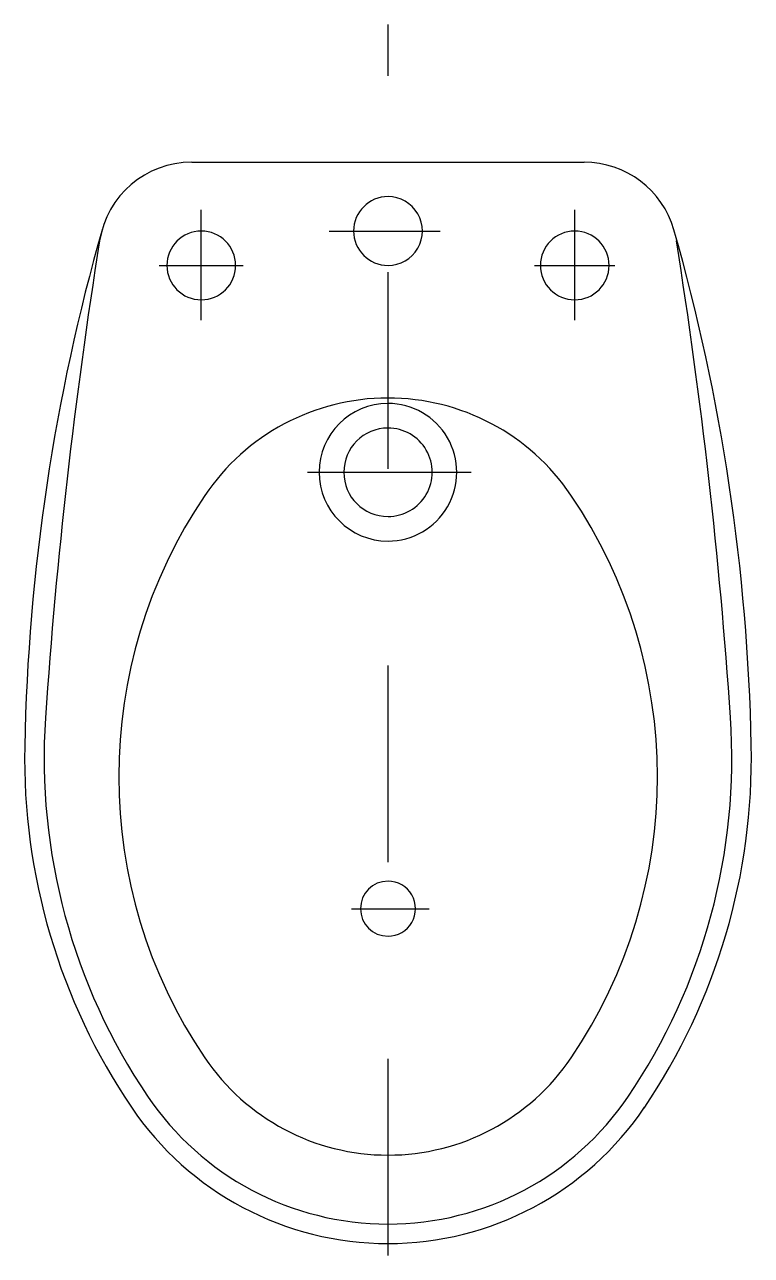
# Model space of a CAD drawing. Extents: x -1002.227 to -1001.857, y 957.613 to 958.239.
import ezdxf

# ---------------------------------------------------------------- set-up
doc = ezdxf.new("R2010")
doc.units = 0
doc.header["$LTSCALE"] = 0.2
doc.header["$MEASUREMENT"] = 0
doc.linetypes.add('AXES', pattern=[0.54, 0.3, -0.08, 0.08, -0.08])
doc.linetypes.add('CONTINU', pattern=[0])
doc.layers.get('0').update_dxf_attribs({"linetype": 'CONTINUOUS'})
doc.layers.add('DECA_EIXOS', color=5, linetype='AXES')

msp = doc.modelspace()

# ---------------------------------------------------------------- linework, layer by layer
at = {"linetype": 'CONTINU'}
for points in [[(-1002.14154, 958.16913, 0.3685), (-1002.18844, 958.12918)], [(-1001.89626, 958.13465, 0.335023), (-1001.94194, 958.16913)], [(-1002.04174, 958.15163, 1), (-1002.04174, 958.11663)], [(-1002.04174, 958.11663, 1.000017), (-1002.04174, 958.15163)], [(-1002.18706, 958.13522, 0.064798), (-1002.22654, 957.87195)], [(-1002.13674, 958.13413, 1), (-1002.13674, 958.09913)], [(-1002.13674, 958.09913, 1), (-1002.13674, 958.13413)], [(-1001.94674, 958.13413, 1), (-1001.94674, 958.09913)], [(-1001.94674, 958.09913, 1), (-1001.94674, 958.13413)], [(-1001.85695, 957.87266, 0.064567), (-1001.89626, 958.13465)], [(-1002.18844, 958.12918, 0.022784), (-1002.21598, 957.88651)], [(-1001.86752, 957.88678, 0.022753), (-1001.89503, 958.12913)], [(-1001.94868, 957.99984, 0.531067), (-1002.13494, 957.99963)], [(-1002.04174, 958.04643, 1), (-1002.04174, 957.97643)], [(-1002.04174, 957.97643, 1.000007), (-1002.04174, 958.04643)], [(-1002.04174, 958.03393, 1), (-1002.04174, 957.98893)], [(-1002.04174, 957.98893, 1.00002), (-1002.04174, 958.03393)], [(-1002.13494, 957.99963, 0.306281), (-1002.13494, 957.71363)], [(-1001.94854, 957.71363, 0.306951), (-1001.94868, 957.99984)], [(-1002.21598, 957.88651, 0.1669), (-1002.16403, 957.69405)], [(-1001.91973, 957.69363, 0.167533), (-1001.86752, 957.88678)], [(-1002.22654, 957.87195, 0.154653), (-1002.17227, 957.68849)], [(-1001.91151, 957.68805, 0.155349), (-1001.85695, 957.87266)], [(-1002.04174, 957.80346, 1), (-1002.04174, 957.77547)], [(-1002.04174, 957.77547, 1.000016), (-1002.04174, 957.80346)], [(-1002.13494, 957.71363, 0.531067), (-1001.94854, 957.71363)], [(-1002.16403, 957.69405, 0.531368), (-1001.91945, 957.69405)], [(-1002.16403, 957.69405, 0.249187), (-1002.04174, 957.62907)], [(-1002.17227, 957.68849, 0.249187), (-1002.04174, 957.61913)], [(-1002.17227, 957.68849, 0.531368), (-1001.91121, 957.68849)]]:
    msp.add_lwpolyline(points, format="xyb", dxfattribs=at)
msp.add_lwpolyline([(-1002.14154, 958.16913), (-1001.94194, 958.16913)], dxfattribs=at)
at = {"layer": 'DECA_EIXOS'}
for points in [[(-1002.04174, 957.61313), (-1002.04174, 958.23911)], [(-1002.13674, 958.08887), (-1002.13674, 958.14489)], [(-1001.94674, 958.08887), (-1001.94674, 958.14489)], [(-1002.07175, 958.13413), (-1002.01516, 958.13413)], [(-1002.15813, 958.11663), (-1002.11535, 958.11663)], [(-1001.96714, 958.11663), (-1001.92634, 958.11663)], [(-1002.08268, 958.01143), (-1001.99948, 958.01143)], [(-1002.06028, 957.78946), (-1002.02081, 957.78946)]]:
    msp.add_lwpolyline(points, dxfattribs=at)

doc.saveas('drawing.dxf')
